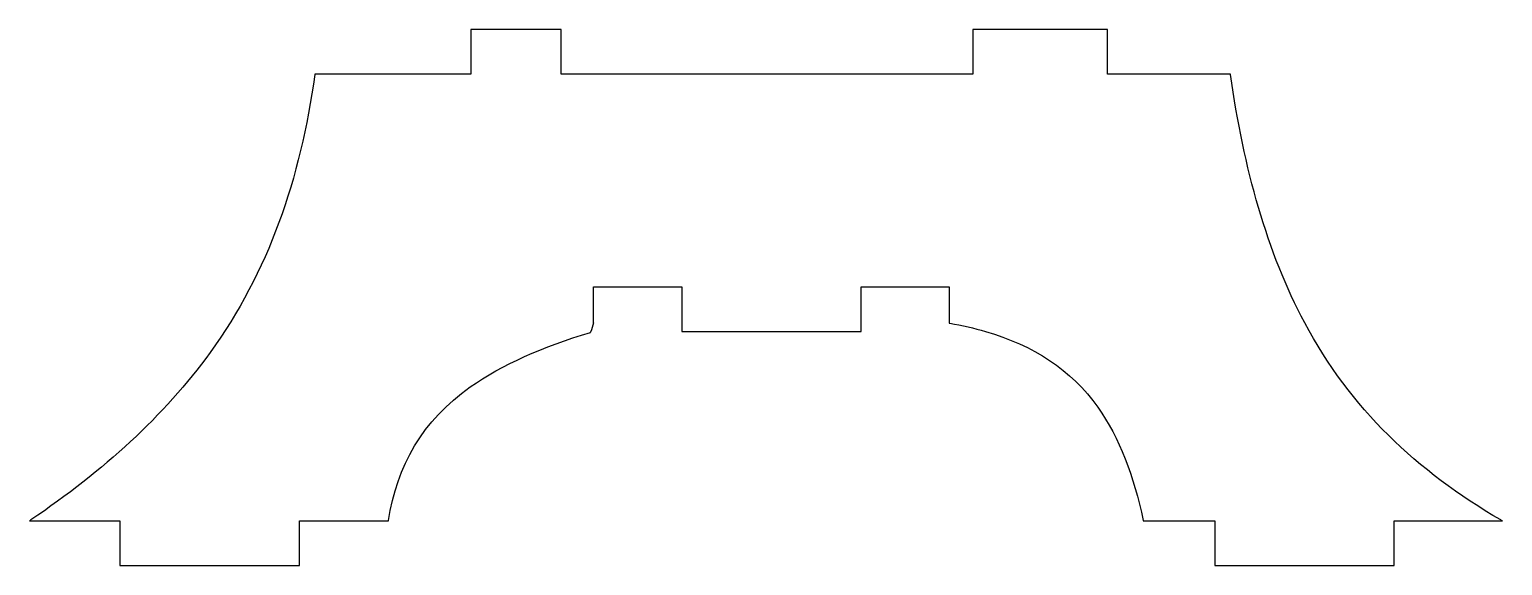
# Model space of a CAD drawing. Header units: millimetres. Extents: x -33 to 33, y -12 to 12.
import ezdxf

# ---------------------------------------------------------------- set-up
doc = ezdxf.new("R2010")
doc.units = ezdxf.units.MM
doc.layers.get('0').update_dxf_attribs({"linetype": 'CONTINUOUS'})

msp = doc.modelspace()

# ---------------------------------------------------------------- linework, layer by layer
for p, q in [((-9.186, 12.025), (-13.236, 12.025)), ((-13.236, 12.025), (-13.236, 10.025)), ((-9.186, 10.025), (-9.186, 12.025)), ((15.326, 12.025), (9.276, 12.025)), ((9.276, 12.025), (9.276, 10.025)), ((15.326, 10.025), (15.326, 12.025)), ((-13.236, 10.025), (-20.232, 10.025)), ((9.276, 10.025), (-9.186, 10.025)), ((20.841, 10.025), (15.326, 10.025)), ((-7.725, -1.134), (-7.725, 0.475)), ((-7.725, 0.475), (-3.775, 0.475)), ((-3.775, 0.475), (-3.775, -1.525)), ((4.275, -1.525), (4.275, 0.475)), ((4.275, 0.475), (8.225, 0.475)), ((8.225, 0.475), (8.225, -1.151)), ((-3.775, -1.525), (4.275, -1.525)), ((-33.031, -10.025), (-28.975, -10.025)), ((-28.975, -10.025), (-28.975, -12.025)), ((-20.925, -12.025), (-20.925, -10.025)), ((-20.925, -10.025), (-16.929, -10.025)), ((16.93, -10.025), (20.137, -10.025)), ((20.137, -10.025), (20.137, -12.025)), ((28.188, -12.025), (28.188, -10.025)), ((28.188, -10.025), (33.043, -10.025)), ((-28.975, -12.025), (-20.925, -12.025)), ((20.137, -12.025), (28.188, -12.025))]:
    msp.add_line(p, q)
msp.add_arc((25.667, -11.951), 35.1, 162.05002, 162.77799)
for points, knots in [([(-20.232, 10.025), (-20.233, 10.018), (-20.234, 10.011), (-20.235, 10.003), (-20.869, 5.337), (-22.325, 1.122), (-24.924, -2.465), (-26.984, -5.309), (-29.724, -7.781), (-32.964, -9.979), (-32.986, -9.995), (-33.009, -10.01), (-33.031, -10.025)], [-1.000862, -1.000862, -1.000862, -1.000862, -1, -1, -1, -0.442129, -0.442129, -0.442129, 0, 0, 0, 0.003061, 0.003061, 0.003061, 0.003061]), ([(33.043, -10.025), (33.016, -10.009), (32.989, -9.994), (32.963, -9.978), (29.216, -7.814), (26.201, -4.95), (24.17, -1.142), (22.485, 2.018), (21.435, 5.791), (20.844, 10.003), (20.843, 10.011), (20.842, 10.018), (20.841, 10.025)], [-0.003922, -0.003922, -0.003922, -0.003922, 0, 0, 0, 0.546493, 0.546493, 0.546493, 1, 1, 1, 1.000772, 1.000772, 1.000772, 1.000772]), ([(8.225, -1.151), (8.232, -1.152), (8.239, -1.153), (8.246, -1.155), (8.805, -1.252), (9.341, -1.375), (9.854, -1.524)], [-0.0014493, -0.0014493, -0.0014493, -0.0014493, 0, 0, 0, 0.1175017, 0.1175017, 0.1175017, 0.1175017]), ([(-16.929, -10.025), (-16.927, -10.018), (-16.926, -10.011), (-16.925, -10.004), (-16.552, -7.558), (-15.404, -5.526), (-13.259, -4.014), (-11.828, -3.007), (-9.998, -2.207), (-7.872, -1.563), (-7.868, -1.562), (-7.864, -1.56), (-7.86, -1.559)], [-0.0017182, -0.0017182, -0.0017182, -0.0017182, 0, 0, 0, 0.5950809, 0.5950809, 0.5950809, 0.9919576, 0.9919576, 0.9919576, 0.9927472, 0.9927472, 0.9927472, 0.9927472]), ([(9.854, -1.524), (11.987, -2.145), (13.702, -3.237), (14.895, -4.927), (15.857, -6.292), (16.51, -8.012), (16.926, -10.005), (16.927, -10.012), (16.928, -10.018), (16.93, -10.025)], [0.1175017, 0.1175017, 0.1175017, 0.1175017, 0.6058469, 0.6058469, 0.6058469, 1, 1, 1, 1.0013104, 1.0013104, 1.0013104, 1.0013104])]:
    msp.add_open_spline(points, degree=3, knots=knots)

doc.saveas('drawing.dxf')
